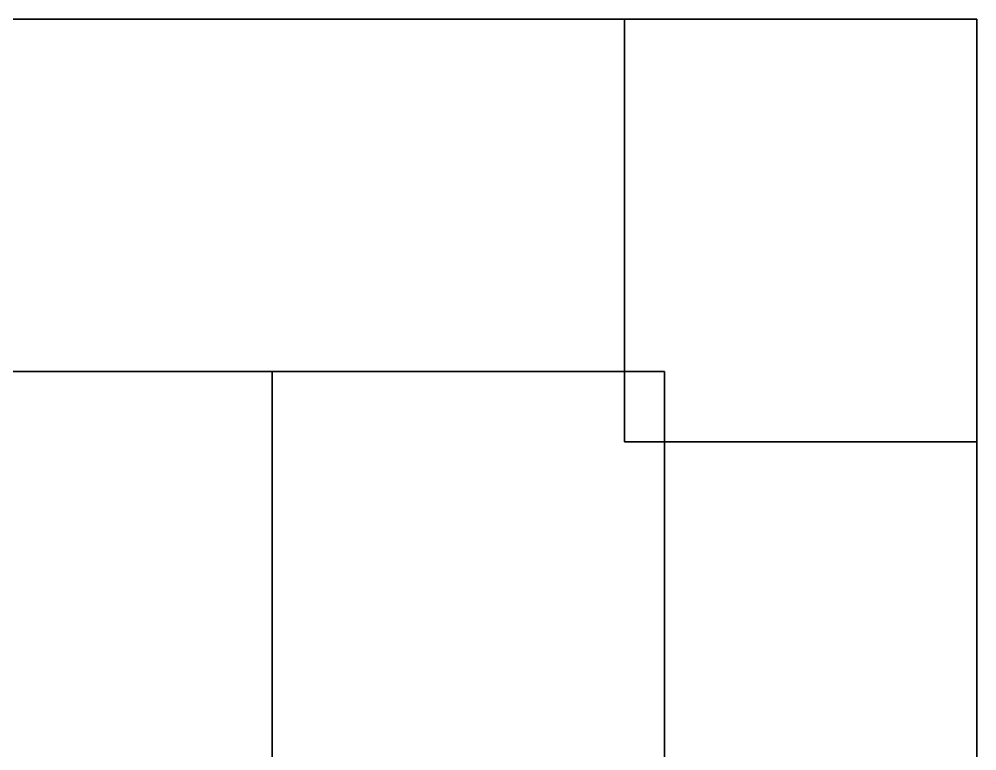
# Model space of a CAD drawing. Extents: x 0 to 5228, y -2725 to 0.
# Drawn here: x 4819.9 to 5227.5, y -311.5 to 0 of the extents above; entities that cross this region are included whole.
import ezdxf

# ---------------------------------------------------------------- set-up
doc = ezdxf.new("R2010")
doc.units = 0
for name, color, linetype in [('LAYER0', 7, 'CONTINUOUS'), ('LAYER1', 7, 'CONTINUOUS'), ('LAYER756', 7, 'CONTINUOUS')]:
    doc.layers.add(name, color=color, linetype=linetype)

msp = doc.modelspace()

# ---------------------------------------------------------------- linework, layer by layer
at = {"layer": 'LAYER0', "invisible_edges": 1}
for points in [[(5227.5, 0), (0, -2725.14), (0, 0), (5227.5, 0)], [(0, 0, 5), (5227.5, 0), (0, 0), (0, 0, 5)], [(5227.5, 0), (0, 0, 5), (5227.5, 0, 5), (5227.5, 0)], [(5227.5, -2725.14, 5), (0, 0, 5), (0, -2725.14, 5), (5227.5, -2725.14, 5)], [(0, 0, 5), (5227.5, -2725.14, 5), (5227.5, 0, 5), (0, 0, 5)], [(0, -2725.14), (5227.5, 0), (5227.5, -2725.14), (0, -2725.14)], [(5227.5, 0), (5227.5, -2725.14, 5), (5227.5, -2725.14), (5227.5, 0)], [(5227.5, -2725.14, 5), (5227.5, 0), (5227.5, 0, 5), (5227.5, -2725.14, 5)]]:
    msp.add_3dface(points, dxfattribs=at)
at = {"layer": 'LAYER1'}
for points, invisible_edges in [([(5077.5, 0, 5), (977.5, -150, 5), (977.5, 0, 5), (5077.5, 0, 5)], 1), ([(977.5, -150, 5), (5077.5, 0, 5), (4927.5, -150, 5), (977.5, -150, 5)], 3), ([(977.5, 0, 2523), (5077.5, 0, 5), (977.5, 0, 5), (977.5, 0, 2523)], 1), ([(5077.5, 0, 5), (977.5, 0, 2523), (5077.5, 0, 2523), (5077.5, 0, 5)], 1), ([(4927.5, -150, 5), (5077.5, 0, 5), (4927.5, -330, 5), (4927.5, -150, 5)], 3), ([(4927.5, -330, 5), (5077.5, 0, 5), (5077.5, -330, 5), (4927.5, -330, 5)], 3), ([(5077.5, -330, 5), (5077.5, 0, 5), (5077.5, -180, 5), (5077.5, -330, 5)], 5), ([(5077.5, 0, 5), (5077.5, -180, 2523), (5077.5, -180, 5), (5077.5, 0, 5)], 1), ([(5077.5, -180, 2523), (5077.5, 0, 5), (5077.5, 0, 2523), (5077.5, -180, 2523)], 1), ([(4927.5, -150, 2523), (977.5, -150, 5), (4927.5, -150, 5), (4927.5, -150, 2523)], 1), ([(977.5, -150, 5), (4927.5, -150, 2523), (977.5, -150, 2523), (977.5, -150, 5)], 1), ([(4927.5, -150, 2523), (4927.5, -330, 5), (4927.5, -330, 2523), (4927.5, -150, 2523)], 1), ([(4927.5, -330, 5), (4927.5, -150, 2523), (4927.5, -150, 5), (4927.5, -330, 5)], 1), ([(5077.5, -330, 5), (5077.5, -180, 5), (5227.5, -180, 5), (5077.5, -330, 5)], 5), ([(5077.5, -330, 5), (5227.5, -180, 5), (5077.5, -2165, 5), (5077.5, -330, 5)], 3), ([(5227.5, -2315, 5), (5077.5, -2165, 5), (5227.5, -180, 5), (5227.5, -2315, 5)], 3), ([(5077.5, -180, 2523), (5227.5, -180, 5), (5077.5, -180, 5), (5077.5, -180, 2523)], 1), ([(5227.5, -180, 5), (5077.5, -180, 2523), (5227.5, -180, 2523), (5227.5, -180, 5)], 1), ([(5227.5, -180, 2523), (5227.5, -834.79, 2145), (5227.5, -180, 5), (5227.5, -180, 2523)], 3), ([(5227.5, -180, 2523), (5227.5, -2104.79, 2145), (5227.5, -834.79, 2145), (5227.5, -180, 2523)], 5), ([(5227.5, -2315, 2523), (5227.5, -2104.79, 2145), (5227.5, -180, 2523), (5227.5, -2315, 2523)], 3), ([(5227.5, -834.79, 1100), (5227.5, -180, 5), (5227.5, -834.79, 2145), (5227.5, -834.79, 1100)], 3), ([(5227.5, -2104.79, 1100), (5227.5, -180, 5), (5227.5, -834.79, 1100), (5227.5, -2104.79, 1100)], 3), ([(5227.5, -2104.79, 1100), (5227.5, -2315, 5), (5227.5, -180, 5), (5227.5, -2104.79, 1100)], 5)]:
    msp.add_3dface(points, dxfattribs=dict(at, invisible_edges=invisible_edges))
at = {"layer": 'LAYER756', "invisible_edges": 1}
for points in [[(5094.5, -150, 5), (4006.5, -700, 5), (4006.5, -150, 5), (5094.5, -150, 5)], [(4006.5, -700, 5), (5094.5, -150, 5), (5094.5, -700, 5), (4006.5, -700, 5)], [(4006.5, -150, 155), (5094.5, -150, 5), (4006.5, -150, 5), (4006.5, -150, 155)], [(5094.5, -150, 5), (4006.5, -150, 155), (5094.5, -150, 155), (5094.5, -150, 5)], [(5094.5, -700, 155), (4006.5, -150, 155), (4006.5, -700, 155), (5094.5, -700, 155)], [(4006.5, -150, 155), (5094.5, -700, 155), (5094.5, -150, 155), (4006.5, -150, 155)], [(5094.5, -150, 5), (5094.5, -700, 155), (5094.5, -700, 5), (5094.5, -150, 5)], [(5094.5, -700, 155), (5094.5, -150, 5), (5094.5, -150, 155), (5094.5, -700, 155)]]:
    msp.add_3dface(points, dxfattribs=at)

# ---------------------------------------------------------------- meshes
at = {"layer": 'LAYER1'}
mesh = msp.add_polymesh((6, 2), dxfattribs=at)
for k, corner in enumerate([(4927.5, -150, 2523), (977.5, -150, 2523), (4927.5, -330, 2523), (4927.5, -150, 2523), (5077.5, -330, 2523), (4927.5, -330, 2523), (5077.5, -2165, 2523), (5077.5, -330, 2523), (2281.5, -2165, 2523), (5077.5, -2165, 2523), (2281.5, -2315, 2523), (5227.5, -2315, 2523)]):
    mesh.set_mesh_vertex(divmod(k, 2), corner)

doc.saveas('drawing.dxf')
